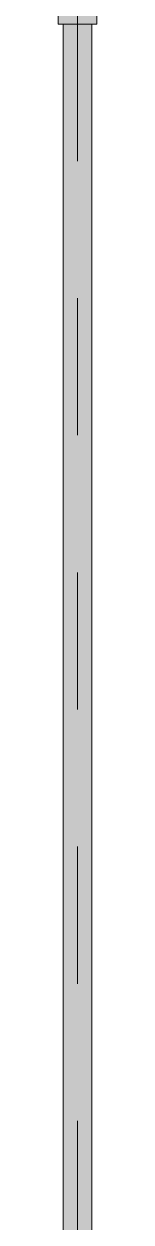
# Model space of a CAD drawing. Header units: millimetres. Extents: x -4000 to 187956, y -58990 to 162485.
# Drawn here: x 51728 to 51773, y 67770 to 69157 of the extents above; entities that cross this region are included whole.
import ezdxf

# ---------------------------------------------------------------- set-up
doc = ezdxf.new("R2010")
doc.units = ezdxf.units.MM
doc.linetypes.add('Dash 1_16_', pattern=[317.5, 158.75, -158.75])
doc.layers.add('P-PIPE', color=3, linetype='Continuous', lineweight=9)
doc.layers.add('P-PIPE-CNTR', color=3, linetype='Continuous', lineweight=9)

msp = doc.modelspace()

# ---------------------------------------------------------------- hatches: boundary and pattern name
at = {"layer": 'P-PIPE', "transparency": 33554534}
for points in [[(51728.3, 69157.1), (51772.5, 69157.1), (51771.7, 69168.9), (51727.5, 69168.9), (51727.5, 69157.1)], [(51750, 66490.6), (51750, 69157.1), (51733.3, 69157.1), (51733.9, 66490.6), (51745.7, 66490.6)], [(51750, 66490.6), (51766.7, 66490.6), (51766.1, 69157.1), (51750, 69157.1), (51750, 66600.1)]]:
    msp.add_hatch(color=1, dxfattribs=at).paths.add_polyline_path(points)

# ---------------------------------------------------------------- linework, layer by layer
at = {"layer": 'P-PIPE', "color": 20, "lineweight": 13}
for p, q in [((51727.5, 69168.9), (51727.5, 69157.1)), ((51772.5, 69157.1), (51772.5, 69168.9)), ((51727.5, 69157.1), (51728.3, 69157.1)), ((51727.5, 69157.1), (51772.5, 69157.1)), ((51728.3, 69157.1), (51730.5, 69157.1)), ((51730.5, 69157.1), (51733.2, 69157.1)), ((51733.3, 69157.1), (51733.3, 66490.6)), ((51733.9, 69157.1), (51733.3, 69157.1)), ((51738.2, 69157.1), (51734, 69157.1)), ((51734.1, 69157.1), (51738.1, 69157.1)), ((51761.3, 69157.1), (51738.7, 69157.1)), ((51738.8, 69157.1), (51761.3, 69157.1)), ((51766, 69157.1), (51761.8, 69157.1)), ((51761.9, 69157.1), (51765.9, 69157.1)), ((51766.7, 69157.1), (51766.1, 69157.1)), ((51766.7, 66490.6), (51766.7, 69157.1)), ((51766.8, 69157.1), (51769.5, 69157.1)), ((51769.5, 69157.1), (51771.7, 69157.1)), ((51771.7, 69157.1), (51772.5, 69157.1))]:
    msp.add_line(p, q, dxfattribs=at)
at = {"layer": 'P-PIPE-CNTR', "color": 20, "lineweight": 13}
msp.add_line((51750, 69206.1), (51750, 69157.1), dxfattribs=at)
at = {"layer": 'P-PIPE-CNTR', "color": 1, "linetype": 'Dash 1_16_'}
msp.add_line((51750, 69157.1), (51750, 66490.6), dxfattribs=at)
msp.add_line((51750, 69157.1), (51750, 66490.6), dxfattribs=at)

doc.saveas('drawing.dxf')
